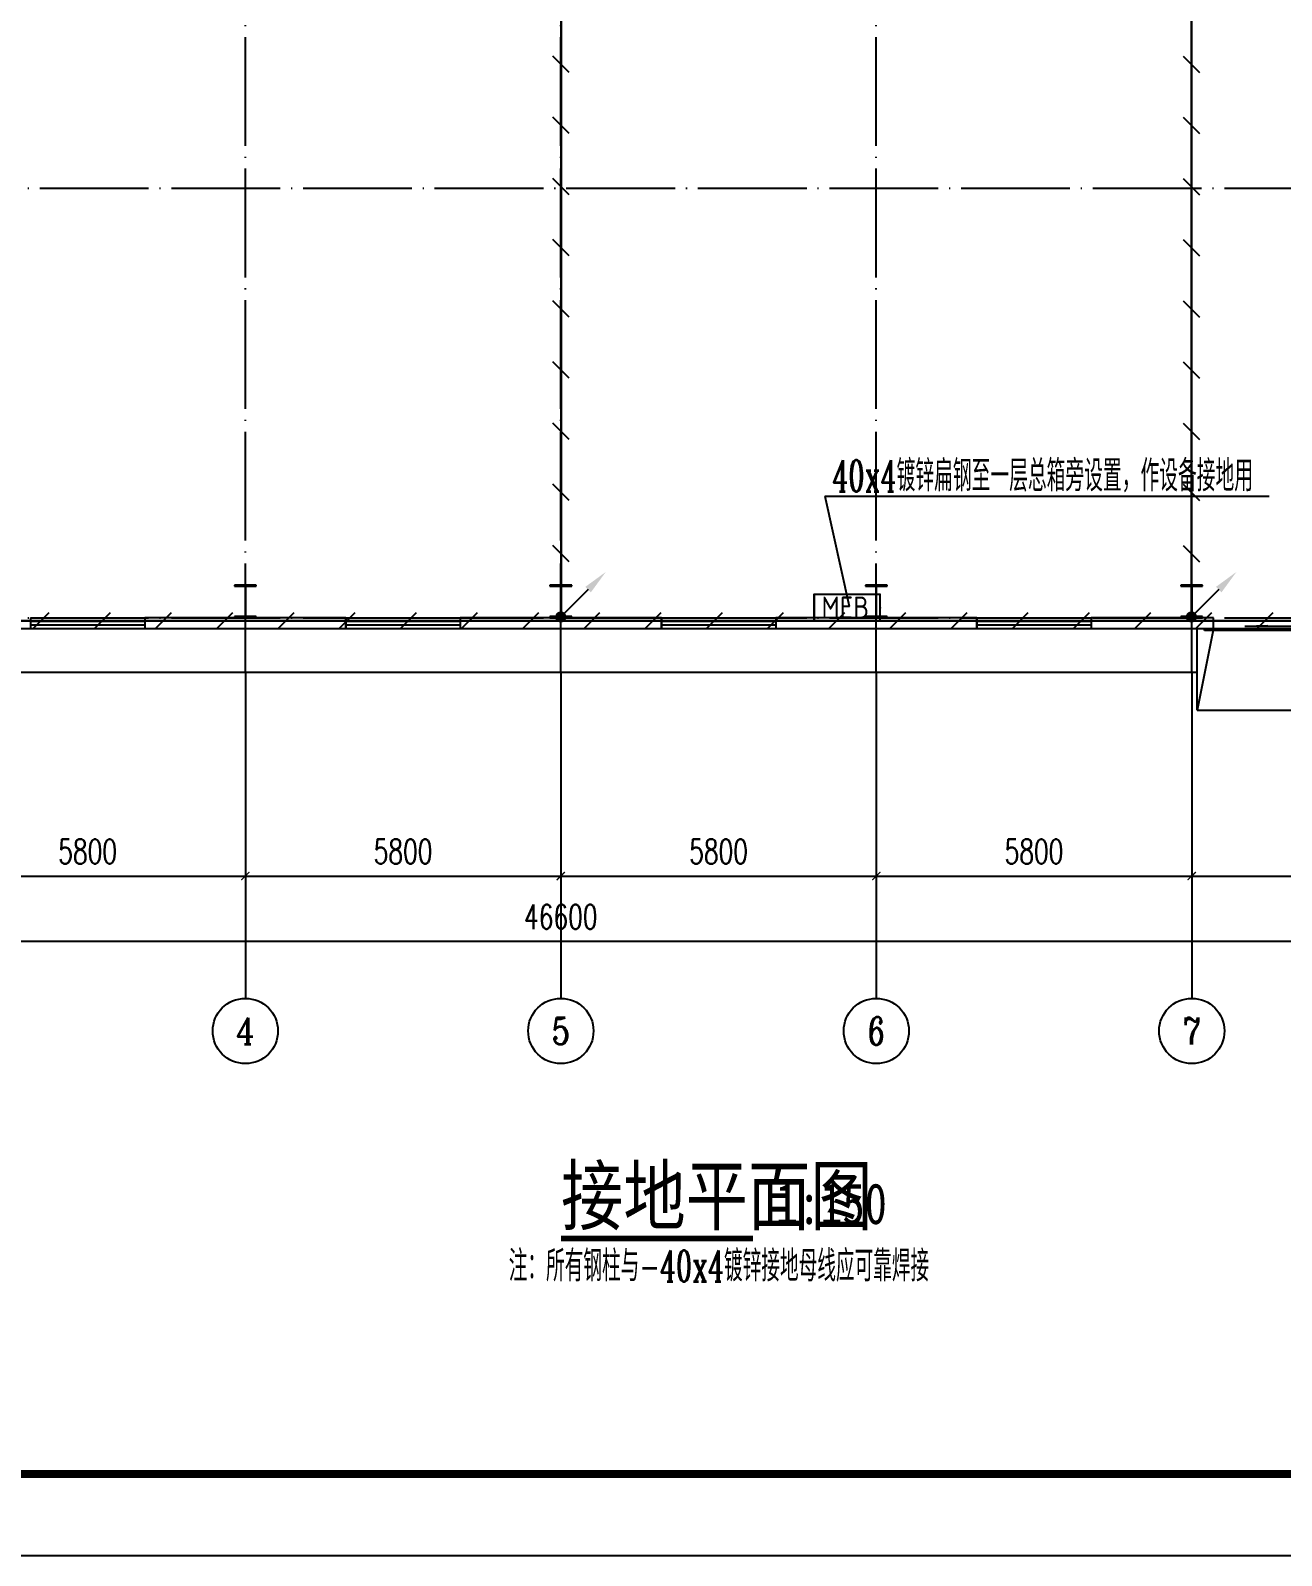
# Model space of a CAD drawing. Extents: x 1728470 to 1835391, y -157368 to 197905.
# Drawn here: x 1763234 to 1786233, y -89475 to -61428 of the extents above; entities that cross this region are included whole.
import ezdxf
from ezdxf.enums import TextEntityAlignment as Align

# ---------------------------------------------------------------- set-up
doc = ezdxf.new("R2010")
doc.units = 0
doc.header["$LTSCALE"] = 1000
doc.header["$MEASUREMENT"] = 0
for name, pattern in [('CENTER2', [1.14, 0.75, -0.13, 0.13, -0.13]), ('CONTINOUS', [0]), ('DOTE', [2.42, 2, -0.2, 0.02, -0.2])]:
    doc.linetypes.add(name, pattern=pattern)
doc.layers.get('0').update_dxf_attribs({"linetype": 'CONTINUOUS'})
doc.layers.get('DEFPOINTS').update_dxf_attribs({"linetype": 'CONTINUOUS'})
for name, color, linetype in [('AXIS', 3, 'CONTINUOUS'), ('AXIS_TEXT', 7, 'CONTINUOUS'), ('COLUMN', 99, 'CONTINUOUS'), ('DOTE', 1, 'DOTE'), ('EQUIP-箱柜', 3, 'CONTINUOUS'), ('GROUND', 2, 'CONTINUOUS'), ('LWIRE', 4, 'CONTINUOUS'), ('PUB_TEXT', 7, 'CONTINUOUS'), ('PUB_TITLE', 4, 'CONTINUOUS'), ('SHTLN', 4, 'CONTINUOUS'), ('STAIR', 2, 'CONTINUOUS'), ('TEL_LEAD', 3, 'CONTINUOUS'), ('TEL_SYMB', 3, 'CONTINUOUS'), ('TEL_TEXT', 7, 'CONTINUOUS'), ('WALL', 9, 'CONTINUOUS'), ('WINDOW', 99, 'CONTINUOUS'), ('WIRE-接地', 4, 'CONTINUOUS'), ('WIRE-照明', 1, 'CONTINUOUS')]:
    doc.layers.add(name, color=color, linetype=linetype)
doc.styles.add('_TCH_AXIS', font='COMPLEX', dxfattribs={"bigfont": 'GBCBIG'})
doc.styles.add('COMPLEX', font='COMPLEX')
doc.styles.add('DIM_FONT', font='SIMPLEX', dxfattribs={"width": 0.7, "bigfont": 'GBCBIG'})
doc.styles.get("Standard").update_dxf_attribs({"font": 'gbenor.shx', "bigfont": 'gbcbig.shx'})
doc.styles.add('STY53', font='COMPLEX', dxfattribs={"width": 0.6, "bigfont": 'HZTXT'})
doc.styles.add('新宋体', font='', dxfattribs={"width": 0.8})
doc.styles.get('新宋体').set_extended_font_data('NSimSun')
doc.dimstyles.new('DIMN150', dxfattribs={"dimscale": 1.5, "dimtxt": 300, "dimasz": 100, "dimexe": 250, "dimexo": 300, "dimgap": 150, "dimtad": 1, "dimdec": 0, "dimzin": 0, "dimtxsty": 'DIM_FONT', "dimblk": 'ARCHTICK', "dimcen": 0.09, "dimclrt": 7, "dimazin": 3, "dimtfac": 1, "dimtdec": 0, "dimtix": 1, "dimtmove": 0, "dimatfit": 3, "dimtolj": 1, "dimtzin": 0})

# ---------------------------------------------------------------- blocks, each defined once
blk = doc.blocks.new('$TCHSYS$WIN2D')
for p, q in [((-0.5, 0.5), (0.5, 0.5)), ((-0.5, 0.5), (-0.5, -0.5)), ((0.5, 0.5), (0.5, -0.5)), ((0.5, 0.167), (-0.5, 0.167)), ((0.5, -0.167), (-0.5, -0.167)), ((-0.5, -0.5), (0.5, -0.5))]:
    blk.add_line(p, q)
blk = doc.blocks.new('$DORLIB2D$00000130')
at = {"color": 0, "linetype": 'CONTINUOUS'}
for p, q in [((-0.5333, 0.6601), (-0.5333, 0.5127)), ((0, 0.6601), (-0.5333, 0.6601)), ((0, 0.5127), (0, 0.6601)), ((0.5333, 0.6601), (0, 0.6601)), ((0.5333, 0.6601), (0.5333, 0.5127)), ((0, 0.5127), (-0.5333, 0.5127)), ((0.5333, 0.5127), (0, 0.5127)), ((-0.3853, 0.2694), (-0.1396, 0.2694)), ((-0.3853, 0.2694), (-0.2999, 0.2144)), ((-0.2999, 0.2144), (-0.2999, 0.2694)), ((0.3853, 0.2694), (0.1396, 0.2694)), ((0.2999, 0.2144), (0.2999, 0.2694)), ((0.3853, 0.2694), (0.2999, 0.2144))]:
    blk.add_line(p, q, dxfattribs=at)
blk = doc.blocks.new('_AXISO')
blk.add_circle((0, 0), 0.5)
at = {"layer": 'AXIS_TEXT', "style": 'COMPLEX', "width": 1.041667}
blk.add_attdef('A', text='', height=0.56, dxfattribs=at).set_placement((-0.25, -0.28), (0.25, -0.28), align=Align.FIT)
blk = doc.blocks.new('_ARCHTICK')
at = {"color": 0, "linetype": 'BYBLOCK', "const_width": 0.15}
blk.add_lwpolyline([(-0.5, -0.5), (0.5, 0.5)], dxfattribs=at)
blk = doc.blocks.new('*D49')
at = {"layer": 'AXIS', "color": 0}
for p, q in [((1750186, 55701), (1750186, 50826)), ((1796786, 55701), (1796786, 50826)), ((1750186, 51201), (1796786, 51201))]:
    blk.add_line(p, q, dxfattribs=at)
at = {"layer": 'DEFPOINTS', "color": 0}
for p in [(1750186, 56151), (1796786, 56151), (1796786, 51201)]:
    blk.add_point(p, dxfattribs=at)
at = {"layer": 'AXIS', "color": 0, "xscale": 150, "yscale": 150, "zscale": 150, "rotation": 180}
blk.add_blockref('_ARCHTICK', (1750186, 51201), dxfattribs=at)
at = {"layer": 'AXIS', "color": 0, "xscale": 150, "yscale": 150, "zscale": 150}
blk.add_blockref('_ARCHTICK', (1796786, 51201), dxfattribs=at)
at = {"layer": 'AXIS', "color": 7, "insert": (1773486, 51651), "char_height": 450, "attachment_point": 5, "style": 'DIM_FONT'}
blk.add_mtext('\\A1;46600', dxfattribs=at)
blk = doc.blocks.new('*D53')
at = {"layer": 'AXIS', "color": 0}
for p, q in [((1761886, 55701), (1761886, 52026)), ((1767686, 55701), (1767686, 52026)), ((1761886, 52401), (1767686, 52401))]:
    blk.add_line(p, q, dxfattribs=at)
at = {"layer": 'DEFPOINTS', "color": 0}
for p in [(1761886, 56151), (1767686, 56151), (1767686, 52401)]:
    blk.add_point(p, dxfattribs=at)
at = {"layer": 'AXIS', "color": 0, "xscale": 150, "yscale": 150, "zscale": 150, "rotation": 180}
blk.add_blockref('_ARCHTICK', (1761886, 52401), dxfattribs=at)
at = {"layer": 'AXIS', "color": 0, "xscale": 150, "yscale": 150, "zscale": 150}
blk.add_blockref('_ARCHTICK', (1767686, 52401), dxfattribs=at)
at = {"layer": 'AXIS', "color": 7, "insert": (1764786, 52851), "char_height": 450, "attachment_point": 5, "style": 'DIM_FONT'}
blk.add_mtext('\\A1;5800', dxfattribs=at)
blk = doc.blocks.new('*D54')
at = {"layer": 'AXIS', "color": 0}
for p, q in [((1767686, 55701), (1767686, 52026)), ((1773486, 55701), (1773486, 52026)), ((1767686, 52401), (1773486, 52401))]:
    blk.add_line(p, q, dxfattribs=at)
at = {"layer": 'DEFPOINTS', "color": 0}
for p in [(1767686, 56151), (1773486, 56151), (1773486, 52401)]:
    blk.add_point(p, dxfattribs=at)
at = {"layer": 'AXIS', "color": 0, "xscale": 150, "yscale": 150, "zscale": 150, "rotation": 180}
blk.add_blockref('_ARCHTICK', (1767686, 52401), dxfattribs=at)
at = {"layer": 'AXIS', "color": 0, "xscale": 150, "yscale": 150, "zscale": 150}
blk.add_blockref('_ARCHTICK', (1773486, 52401), dxfattribs=at)
at = {"layer": 'AXIS', "color": 7, "insert": (1770586, 52851), "char_height": 450, "attachment_point": 5, "style": 'DIM_FONT'}
blk.add_mtext('\\A1;5800', dxfattribs=at)
blk = doc.blocks.new('*D55')
at = {"layer": 'AXIS', "color": 0}
for p, q in [((1773486, 55701), (1773486, 52026)), ((1779286, 55701), (1779286, 52026)), ((1773486, 52401), (1779286, 52401))]:
    blk.add_line(p, q, dxfattribs=at)
at = {"layer": 'DEFPOINTS', "color": 0}
for p in [(1773486, 56151), (1779286, 56151), (1779286, 52401)]:
    blk.add_point(p, dxfattribs=at)
at = {"layer": 'AXIS', "color": 0, "xscale": 150, "yscale": 150, "zscale": 150, "rotation": 180}
blk.add_blockref('_ARCHTICK', (1773486, 52401), dxfattribs=at)
at = {"layer": 'AXIS', "color": 0, "xscale": 150, "yscale": 150, "zscale": 150}
blk.add_blockref('_ARCHTICK', (1779286, 52401), dxfattribs=at)
at = {"layer": 'AXIS', "color": 7, "insert": (1776386, 52851), "char_height": 450, "attachment_point": 5, "style": 'DIM_FONT'}
blk.add_mtext('\\A1;5800', dxfattribs=at)
blk = doc.blocks.new('*D56')
at = {"layer": 'AXIS', "color": 0}
for p, q in [((1779286, 55701), (1779286, 52026)), ((1785086, 55701), (1785086, 52026)), ((1779286, 52401), (1785086, 52401))]:
    blk.add_line(p, q, dxfattribs=at)
at = {"layer": 'DEFPOINTS', "color": 0}
for p in [(1779286, 56151), (1785086, 56151), (1785086, 52401)]:
    blk.add_point(p, dxfattribs=at)
at = {"layer": 'AXIS', "color": 0, "xscale": 150, "yscale": 150, "zscale": 150, "rotation": 180}
blk.add_blockref('_ARCHTICK', (1779286, 52401), dxfattribs=at)
at = {"layer": 'AXIS', "color": 0, "xscale": 150, "yscale": 150, "zscale": 150}
blk.add_blockref('_ARCHTICK', (1785086, 52401), dxfattribs=at)
at = {"layer": 'AXIS', "color": 7, "insert": (1782186, 52851), "char_height": 450, "attachment_point": 5, "style": 'DIM_FONT'}
blk.add_mtext('\\A1;5800', dxfattribs=at)
blk = doc.blocks.new('*D57')
at = {"layer": 'AXIS', "color": 0}
for p, q in [((1785086, 55701), (1785086, 52026)), ((1790886, 55701), (1790886, 52026)), ((1785086, 52401), (1790886, 52401))]:
    blk.add_line(p, q, dxfattribs=at)
at = {"layer": 'DEFPOINTS', "color": 0}
for p in [(1785086, 56151), (1790886, 56151), (1790886, 52401)]:
    blk.add_point(p, dxfattribs=at)
at = {"layer": 'AXIS', "color": 0, "xscale": 150, "yscale": 150, "zscale": 150, "rotation": 180}
blk.add_blockref('_ARCHTICK', (1785086, 52401), dxfattribs=at)
at = {"layer": 'AXIS', "color": 0, "xscale": 150, "yscale": 150, "zscale": 150}
blk.add_blockref('_ARCHTICK', (1790886, 52401), dxfattribs=at)
at = {"layer": 'AXIS', "color": 7, "insert": (1787986, 52851), "char_height": 450, "attachment_point": 5, "style": 'DIM_FONT'}
blk.add_mtext('\\A1;5800', dxfattribs=at)
blk = doc.blocks.new('$TELECSYS$00000008')
blk.add_line((0.4, 0.4), (-0.4, -0.4))
blk = doc.blocks.new('$EQUIP$00002700')
for p, q in [((-0.75, 0.6), (-0.75, 0)), ((0.75, 0.6), (-0.75, 0.6)), ((0.75, 0), (0.75, 0.6)), ((-0.75, 0), (0.75, 0))]:
    blk.add_line(p, q)
at = {"const_width": 0.04}
blk.add_lwpolyline([(-0.75, 0.6), (-0.75, 0), (0.75, 0), (0.75, 0.6), (-0.75, 0.6), (-0.75, 0)], dxfattribs=at)
for p in [(0, 0.6), (-0.75, 0.3), (0, 0), (0.75, 0.3)]:
    blk.add_point(p)
at = {"color": 7}
blk.add_attdef('$TEXT$', text='', height=0.5, dxfattribs=at).set_placement((0, 0.3), align=Align.MIDDLE_CENTER)
blk = doc.blocks.new('$TELECSYS$00000079')
for p, q in [((0.7, 0.7), (0, 0)), ((0.104, 0.104), (0.104, 0.104)), ((-0.104, -0.104), (-0.104, -0.104))]:
    blk.add_line(p, q)
at = {"const_width": 0.142}
blk.add_lwpolyline([(-0.071, 0, 1), (0.071, 0, 1)], format="xyb", close=True, dxfattribs=at)
blk.add_solid([(0.63, 0.77), (0.77, 0.63), (1.15, 1.15)])
at = {"width": 0.8, "flags": 9}
blk.add_attdef('A', (0, 0), '', height=0.00002, dxfattribs=at)
blk = doc.blocks.new('D3323')
at = {"layer": 'AXIS', "color": 8}
for p, q in [((1767686.3, 56151.1), (1767686.3, 50151.1)), ((1773486.3, 56151.1), (1773486.3, 50151.1)), ((1779286.3, 56151.1), (1779286.3, 50151.1)), ((1785086.3, 56151.1), (1785086.3, 50151.1))]:
    blk.add_line(p, q, dxfattribs=at)
at = {"layer": 'COLUMN', "color": 8}
for p, q in [((1767886.3, 57751.1), (1767486.3, 57751.1)), ((1767486.3, 57751.1), (1767486.3, 57729.1)), ((1767486.3, 57729.1), (1767675.3, 57729.1)), ((1767675.3, 57729.1), (1767680.3, 57724.1)), ((1767680.3, 57724.1), (1767680.3, 57178.1)), ((1767692.3, 57724.1), (1767697.3, 57729.1)), ((1767692.3, 57178.1), (1767692.3, 57724.1)), ((1767697.3, 57729.1), (1767886.3, 57729.1)), ((1767886.3, 57729.1), (1767886.3, 57751.1)), ((1773686.3, 57751.1), (1773286.3, 57751.1)), ((1773286.3, 57751.1), (1773286.3, 57729.1)), ((1773286.3, 57729.1), (1773475.3, 57729.1)), ((1773475.3, 57729.1), (1773480.3, 57724.1)), ((1773480.3, 57724.1), (1773480.3, 57178.1)), ((1773492.3, 57724.1), (1773497.3, 57729.1)), ((1773492.3, 57178.1), (1773492.3, 57724.1)), ((1773497.3, 57729.1), (1773686.3, 57729.1)), ((1773686.3, 57729.1), (1773686.3, 57751.1)), ((1779486.3, 57751.1), (1779086.3, 57751.1)), ((1779086.3, 57751.1), (1779086.3, 57729.1)), ((1779086.3, 57729.1), (1779275.3, 57729.1)), ((1779275.3, 57729.1), (1779280.3, 57724.1)), ((1779280.3, 57724.1), (1779280.3, 57178.1)), ((1779292.3, 57724.1), (1779297.3, 57729.1)), ((1779292.3, 57178.1), (1779292.3, 57724.1)), ((1779297.3, 57729.1), (1779486.3, 57729.1)), ((1779486.3, 57729.1), (1779486.3, 57751.1)), ((1785286.3, 57751.1), (1784886.3, 57751.1)), ((1784886.3, 57751.1), (1784886.3, 57729.1)), ((1784886.3, 57729.1), (1785075.3, 57729.1)), ((1785075.3, 57729.1), (1785080.3, 57724.1)), ((1785080.3, 57724.1), (1785080.3, 57178.1)), ((1785092.3, 57724.1), (1785097.3, 57729.1)), ((1785092.3, 57178.1), (1785092.3, 57724.1)), ((1785097.3, 57729.1), (1785286.3, 57729.1)), ((1785286.3, 57729.1), (1785286.3, 57751.1)), ((1767675.3, 57173.1), (1767486.3, 57173.1)), ((1767486.3, 57173.1), (1767486.3, 57151.1)), ((1767486.3, 57151.1), (1767886.3, 57151.1)), ((1767680.3, 57178.1), (1767675.3, 57173.1)), ((1767697.3, 57173.1), (1767692.3, 57178.1)), ((1767886.3, 57173.1), (1767697.3, 57173.1)), ((1767886.3, 57151.1), (1767886.3, 57173.1)), ((1773475.3, 57173.1), (1773286.3, 57173.1)), ((1773286.3, 57173.1), (1773286.3, 57151.1)), ((1773286.3, 57151.1), (1773686.3, 57151.1)), ((1773480.3, 57178.1), (1773475.3, 57173.1)), ((1773497.3, 57173.1), (1773492.3, 57178.1)), ((1773686.3, 57173.1), (1773497.3, 57173.1)), ((1773686.3, 57151.1), (1773686.3, 57173.1)), ((1779275.3, 57173.1), (1779086.3, 57173.1)), ((1779086.3, 57173.1), (1779086.3, 57151.1)), ((1779086.3, 57151.1), (1779486.3, 57151.1)), ((1779280.3, 57178.1), (1779275.3, 57173.1)), ((1779297.3, 57173.1), (1779292.3, 57178.1)), ((1779486.3, 57173.1), (1779297.3, 57173.1)), ((1779486.3, 57151.1), (1779486.3, 57173.1)), ((1785075.3, 57173.1), (1784886.3, 57173.1)), ((1784886.3, 57173.1), (1784886.3, 57151.1)), ((1784886.3, 57151.1), (1785286.3, 57151.1)), ((1785080.3, 57178.1), (1785075.3, 57173.1)), ((1785097.3, 57173.1), (1785092.3, 57178.1)), ((1785286.3, 57173.1), (1785097.3, 57173.1)), ((1785286.3, 57151.1), (1785286.3, 57173.1))]:
    blk.add_line(p, q, dxfattribs=at)
at = {"layer": 'DOTE', "color": 8}
for p, q in [((1767686.3, 56151.1), (1767686.3, 89751.1)), ((1773486.3, 56151.1), (1773486.3, 89751.1)), ((1779286.3, 56151.1), (1779286.3, 89751.1)), ((1785086.3, 56151.1), (1785086.3, 89751.1)), ((1749386.3, 65051.1), (1797586.3, 65051.1)), ((1749386.3, 57151.1), (1797586.3, 57151.1))]:
    blk.add_line(p, q, dxfattribs=at)
at = {"layer": 'GROUND', "color": 8}
for p, q in [((1761786.2, 56951.1), (1785186.2, 56951.1)), ((1761786.2, 56151.1), (1785186.2, 56151.1))]:
    blk.add_line(p, q, dxfattribs=at)
at = {"layer": 'STAIR', "color": 8}
for p, q in [((1785186.2, 55451.1), (1785186.2, 56951.1)), ((1785186.2, 56951.1), (1790786.2, 56951.1)), ((1785486.2, 56951.1), (1785186.2, 55451.1)), ((1785186.2, 55451.1), (1790786.2, 55451.1))]:
    blk.add_line(p, q, dxfattribs=at)
at = {"layer": 'WALL', "color": 8}
for p, q in [((1767486.3, 57151.1), (1765836.3, 57151.1)), ((1765836.3, 57151.1), (1765836.3, 56951.1)), ((1765836.3, 56951.1), (1767686.3, 56951.1)), ((1767686.3, 56951.1), (1769536.3, 56951.1)), ((1769536.3, 57151.1), (1767886.3, 57151.1)), ((1769536.3, 56951.1), (1769536.3, 57151.1)), ((1773286.3, 57151.1), (1771636.3, 57151.1)), ((1771636.3, 57151.1), (1771636.3, 56951.1)), ((1771636.3, 56951.1), (1773486.3, 56951.1)), ((1773486.3, 56951.1), (1775336.3, 56951.1)), ((1775336.3, 57151.1), (1773686.3, 57151.1)), ((1775336.3, 56951.1), (1775336.3, 57151.1)), ((1779086.3, 57151.1), (1777436.3, 57151.1)), ((1777436.3, 57151.1), (1777436.3, 56951.1)), ((1777436.3, 56951.1), (1779286.3, 56951.1)), ((1779286.3, 56951.1), (1781136.3, 56951.1)), ((1781136.3, 57151.1), (1779486.3, 57151.1)), ((1781136.3, 56951.1), (1781136.3, 57151.1)), ((1784886.3, 57151.1), (1783236.3, 57151.1)), ((1783236.3, 57151.1), (1783236.3, 56951.1)), ((1783236.3, 56951.1), (1785086.3, 56951.1)), ((1785086.3, 56951.1), (1785486.2, 56951.1)), ((1785486.2, 57151.1), (1785286.3, 57151.1)), ((1785486.2, 56951.1), (1785486.2, 57151.1))]:
    blk.add_line(p, q, dxfattribs=at)
at = {"layer": 'AXIS', "color": 8}
ref = blk.add_blockref('_AXISO', (1767686.3, 49551.1), dxfattribs=dict(at, xscale=1200, yscale=1200, zscale=1200))
ref.add_attrib('A', '4', dxfattribs={"layer": 'AXIS_TEXT', "color": 8, "height": 480.7, "style": '_TCH_AXIS', "width": 0.9375}).set_placement((1767514.6, 49310.7), (1767858, 49310.7), align=Align.FIT)
ref = blk.add_blockref('_AXISO', (1773486.3, 49551.1), dxfattribs=dict(at, xscale=1200, yscale=1200, zscale=1200))
ref.add_attrib('A', '5', dxfattribs={"layer": 'AXIS_TEXT', "color": 8, "height": 493.2, "style": '_TCH_AXIS'}).set_placement((1773321.9, 49304.5), (1773650.7, 49304.5), align=Align.FIT)
ref = blk.add_blockref('_AXISO', (1779286.3, 49551.1), dxfattribs=dict(at, xscale=1200, yscale=1200, zscale=1200))
ref.add_attrib('A', '6', dxfattribs={"layer": 'AXIS_TEXT', "color": 8, "height": 506.1, "style": '_TCH_AXIS', "width": 0.928571}).set_placement((1779129.6, 49298), (1779442.9, 49298), align=Align.FIT)
ref = blk.add_blockref('_AXISO', (1785086.3, 49551.1), dxfattribs=dict(at, xscale=1200, yscale=1200, zscale=1200))
ref.add_attrib('A', '7', dxfattribs={"layer": 'AXIS_TEXT', "color": 8, "height": 493.2, "style": '_TCH_AXIS'}).set_placement((1784921.9, 49304.5), (1785250.7, 49304.5), align=Align.FIT)
at = {"layer": 'WINDOW', "color": 8}
for name, p, xscale, yscale, zscale in [('$TCHSYS$WIN2D', (1764786.3, 57051.1), 2100, 200, 2100), ('$TCHSYS$WIN2D', (1770586.3, 57051.1), 2100, 200, 2100), ('$TCHSYS$WIN2D', (1776386.3, 57051.1), 2100, 200, 2100), ('$TCHSYS$WIN2D', (1782186.3, 57051.1), 2100, 200, 2100), ('$DORLIB2D$00000130', (1787986.2, 57051.1), 5000, -200, 5000)]:
    blk.add_blockref(name, p, dxfattribs=dict(at, xscale=xscale, yscale=yscale, zscale=zscale))
at = {"layer": 'AXIS', "color": 8}
for p1, p2, distance, picture, middle in [((1750186.3, 56151.1), (1796786.3, 56151.1), -4950, '*D49', (1773486.3, 51651.1)), ((1761886.3, 56151.1), (1767686.3, 56151.1), -3750, '*D53', (1764786.3, 52851.1)), ((1767686.3, 56151.1), (1773486.3, 56151.1), -3750, '*D54', (1770586.3, 52851.1)), ((1773486.3, 56151.1), (1779286.3, 56151.1), -3750, '*D55', (1776386.3, 52851.1)), ((1779286.3, 56151.1), (1785086.3, 56151.1), -3750, '*D56', (1782186.3, 52851.1)), ((1785086.3, 56151.1), (1790886.3, 56151.1), -3750, '*D57', (1787986.3, 52851.1))]:
    dim = blk.add_aligned_dim(p1=p1, p2=p2, distance=distance, dimstyle='DIMN150', dxfattribs=at)
    dim.commit()
    dim.dimension.update_dxf_attribs({"geometry": picture, "text_midpoint": middle})

msp = doc.modelspace()

# ---------------------------------------------------------------- linework, layer by layer
at = {"layer": 'PUB_TITLE'}
msp.add_lwpolyline([(1728675, -89475), (1817775, -89475), (1817775, -26475), (1728675, -26475)], close=True, dxfattribs=at)
at = {"layer": 'PUB_TITLE', "const_width": 150}
msp.add_lwpolyline([(1732425, -87975), (1816275, -87975), (1816275, -27975), (1732425, -27975)], close=True, dxfattribs=at)
at = {"layer": 'TEL_LEAD'}
for q in [(1786004, -69991), (1778283, -72015)]:
    msp.add_line((1777840, -69991), q, dxfattribs=at)
at = {"layer": 'TEL_SYMB', "color": 1, "const_width": 105}
msp.add_lwpolyline([(1772988, -83647), (1776518, -83647)], dxfattribs=at)
at = {"layer": 'WIRE-接地', "linetype": 'CENTER2', "const_width": 45}
for points in [[(1749822, -40600), (1749822, -72287), (1796149, -72287), (1796149, -40558), (1749824, -40558)], [(1772990, -40558), (1772990, -72287)], [(1784578, -72287), (1784578, -40558)]]:
    msp.add_lwpolyline(points, dxfattribs=at)

# ---------------------------------------------------------------- block references
msp.add_blockref('D3323', (-502, -129380))
at = {"layer": 'EQUIP-箱柜', "linetype": 'CONTINOUS'}
ref = msp.add_blockref('$EQUIP$00002700', (1778246, -72287), dxfattribs=dict(at, xscale=808.7040000001434, yscale=808.7039999997942, zscale=808.704))
ref.add_attrib('$TEXT$', 'MEB', dxfattribs={"layer": '0', "color": 7, "height": 404.4}).set_placement((1778215, -72041), align=Align.MIDDLE_CENTER)
at = {"layer": 'LWIRE', "xscale": 720, "yscale": 720, "zscale": 720}
for p in [(1772983, -72214), (1784577, -72214)]:
    msp.add_blockref('$TELECSYS$00000079', p, dxfattribs=at)
at = {"layer": 'SHTLN', "xscale": 375, "yscale": 375, "zscale": 375}
for p, rotation in [((1772990, -62048), 270), ((1784578, -62048), 90), ((1772990, -63173), 270), ((1784578, -63173), 90), ((1772990, -64298), 270), ((1784578, -64298), 90), ((1772990, -65423), 270), ((1784578, -65423), 90), ((1772990, -66548), 270), ((1784578, -66548), 90), ((1772990, -67673), 270), ((1784578, -67673), 90), ((1772990, -68798), 270), ((1784578, -68798), 90), ((1772990, -69923), 270), ((1784578, -69923), 90), ((1772990, -71048), 270), ((1784578, -71048), 90)]:
    msp.add_blockref('$TELECSYS$00000008', p, dxfattribs=dict(at, rotation=rotation))
for p in [(1763423, -72287), (1764548, -72287), (1765673, -72287), (1766798, -72287), (1767923, -72287), (1769048, -72287), (1770173, -72287), (1771298, -72287), (1772423, -72287), (1773548, -72287), (1774673, -72287), (1775798, -72287), (1776923, -72287), (1778048, -72287), (1779173, -72287), (1780298, -72287), (1781423, -72287), (1782548, -72287), (1783673, -72287), (1784798, -72287), (1785923, -72287)]:
    msp.add_blockref('$TELECSYS$00000008', p, dxfattribs=at)

# ---------------------------------------------------------------- texts
at = {"layer": 'PUB_TEXT', "color": 3, "ltscale": 10, "style": 'STY53', "width": 0.6}
msp.add_text('注：所有钢柱与-40x4镀锌接地母线应可靠焊接', height=571.54, dxfattribs=at).set_placement((1772026, -84436))
at = {"layer": 'TEL_TEXT', "color": 1, "style": '新宋体', "width": 0.8}
for s, height, p in [('接地平面图', 1050, (1772988, -83379)), ('1:150', 750, (1776938, -83379))]:
    msp.add_text(s, height=height, dxfattribs=at).set_placement(p)
at = {"layer": 'WIRE-照明', "color": 3, "linetype": 'CONTINUOUS', "style": 'STY53', "width": 0.6}
msp.add_text('40x4镀锌扁钢至一层总箱旁设置，作设备接地用', height=574.8, dxfattribs=at).set_placement((1777975, -69905))

doc.saveas('drawing.dxf')
